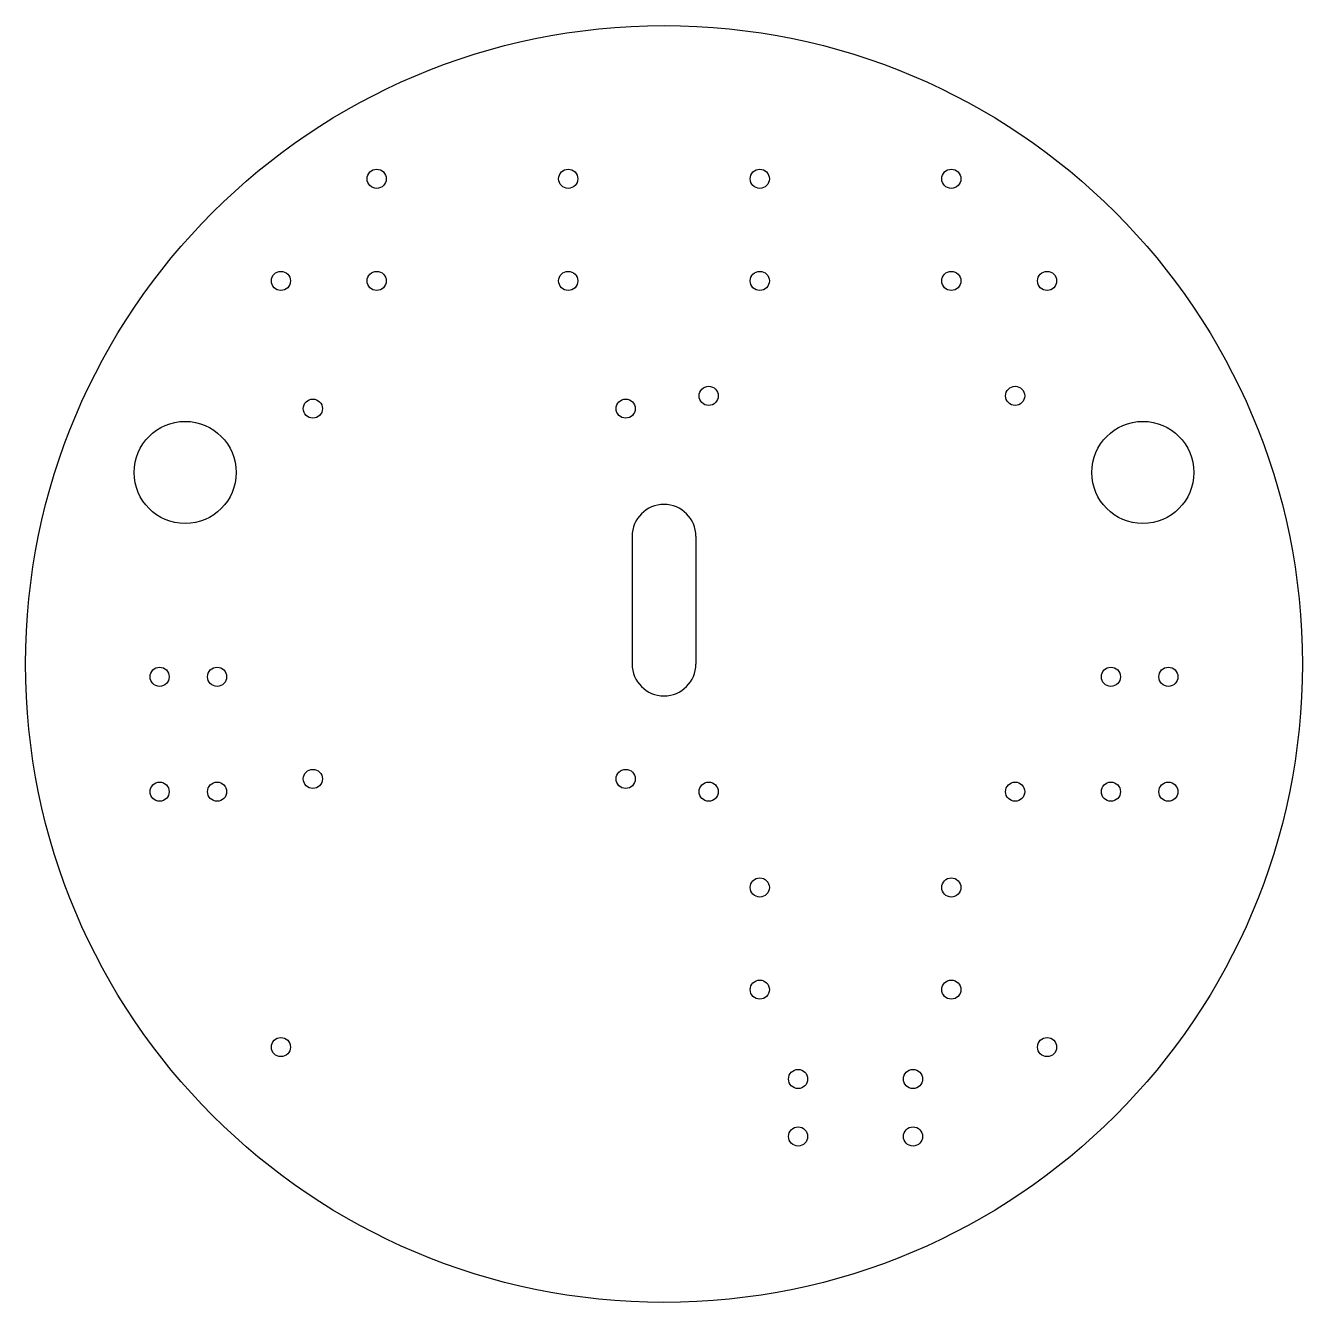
# Model space of a CAD drawing. Extents: x -100 to 100, y -100 to 100.
import ezdxf

# ---------------------------------------------------------------- set-up
doc = ezdxf.new("R2010")
doc.units = 0
doc.layers.get('0').update_dxf_attribs({"linetype": 'continuous'})

# ---------------------------------------------------------------- blocks, each defined once
blk = doc.blocks.new('SHAPE2DVIEW')
at = {"color": 0}
for p, q in [((-5, 20), (-5, 0)), ((5, 20), (5, 0))]:
    blk.add_line(p, q, dxfattribs=at)
for centre, radius in [((0, 0), 100), ((-45, 76), 1.5), ((-15, 76), 1.5), ((15, 76), 1.5), ((45, 76), 1.5), ((-60, 60), 1.5), ((-45, 60), 1.5), ((-15, 60), 1.5), ((15, 60), 1.5), ((45, 60), 1.5), ((60, 60), 1.5), ((7, 42), 1.5), ((55, 42), 1.5), ((-55, 40), 1.5), ((-6, 40), 1.5), ((-75, 30), 8), ((75, 30), 8), ((-79, -2), 1.5), ((-70, -2), 1.5), ((70, -2), 1.5), ((79, -2), 1.5), ((-55, -18), 1.5), ((-6, -18), 1.5), ((-79, -20), 1.5), ((-70, -20), 1.5), ((7, -20), 1.5), ((55, -20), 1.5), ((70, -20), 1.5), ((79, -20), 1.5), ((15, -35), 1.5), ((45, -35), 1.5), ((15, -51), 1.5), ((45, -51), 1.5), ((-60, -60), 1.5), ((60, -60), 1.5), ((21, -65), 1.5), ((39, -65), 1.5), ((21, -74), 1.5), ((39, -74), 1.5)]:
    blk.add_circle(centre, radius, dxfattribs=at)
for centre, start, end in [((0, 20), 0, -180), ((0, 0), 180, 0)]:
    blk.add_arc(centre, 5, start, end, dxfattribs=at)

msp = doc.modelspace()

# ---------------------------------------------------------------- block references
at = {"color": 0}
msp.add_blockref('SHAPE2DVIEW', (0, 0), dxfattribs=at)

doc.saveas('drawing.dxf')
